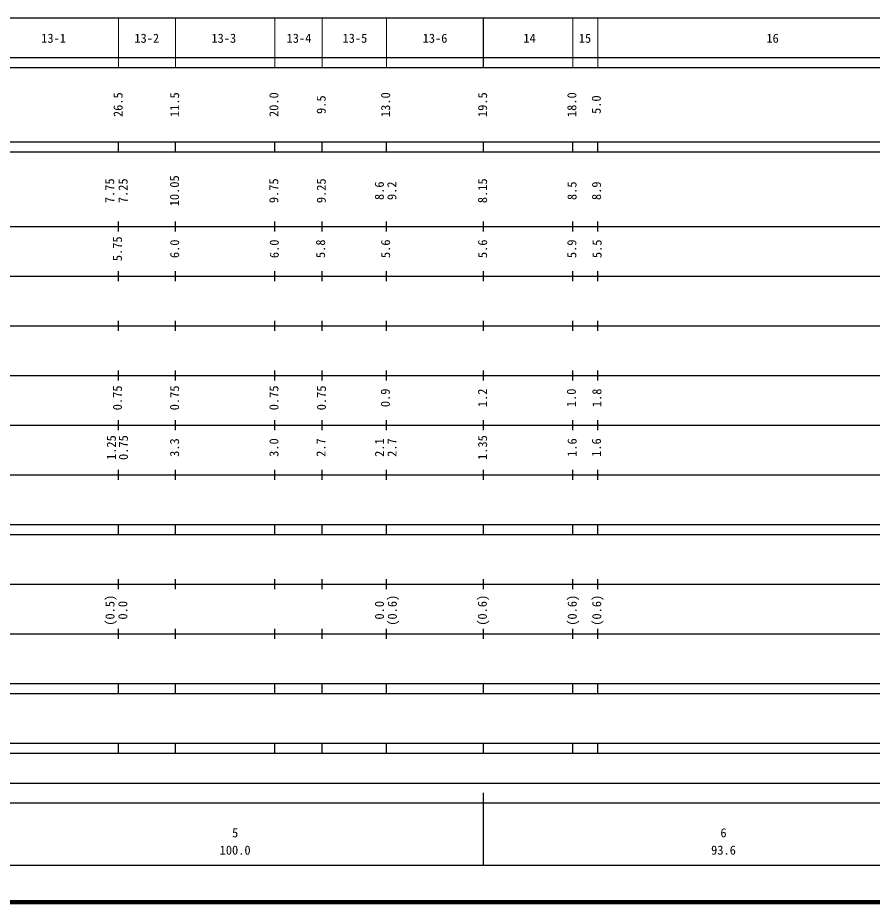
# Model space of a CAD drawing. Units: millimetres on the paper, enlarged 1000 times. Extents: x 40000 to 680000, y 20000 to 380000.
# Drawn here: x 274231 to 446257, y 20000 to 198000 of the extents above; entities that cross this region are included whole.
import ezdxf
from ezdxf.enums import TextEntityAlignment as Align

# ---------------------------------------------------------------- set-up
doc = ezdxf.new("R2010")
doc.units = ezdxf.units.MM
doc.header["$LTSCALE"] = 1000
doc.layers.add('M-TTL', color=2, linetype='Continuous', lineweight=140)
doc.layers.add('M-TTL-BAND', color=7, linetype='Continuous', lineweight=25)
doc.styles.add('ＭＳ ゴシック', font='')
doc.styles.get('ＭＳ ゴシック').set_extended_font_data('MS Gothic')

msp = doc.modelspace()

# ---------------------------------------------------------------- linework, layer by layer
at = {"layer": 'M-TTL'}
msp.add_line((40000, 20000), (680000, 20000), dxfattribs=at)
at = {"layer": 'M-TTL-BAND'}
for p, q in [((68000, 198000), (579000, 198000)), ((368000, 188000), (368000, 198000)), ((40000, 190000), (579000, 190000)), ((40000, 188000), (579000, 188000)), ((40000, 173000), (579000, 173000)), ((294500, 171000), (294500, 173000)), ((306000, 171000), (306000, 173000)), ((326000, 171000), (326000, 173000)), ((335500, 171000), (335500, 173000)), ((348500, 171000), (348500, 173000)), ((368000, 171000), (368000, 173000)), ((386000, 171000), (386000, 173000)), ((391000, 171000), (391000, 173000)), ((40000, 171000), (579000, 171000)), ((294500, 155000), (294500, 157000)), ((306000, 155000), (306000, 157000)), ((326000, 155000), (326000, 157000)), ((335500, 155000), (335500, 157000)), ((348500, 155000), (348500, 157000)), ((368000, 155000), (368000, 157000)), ((386000, 155000), (386000, 157000)), ((391000, 155000), (391000, 157000)), ((40000, 156000), (579000, 156000)), ((46000, 146000), (579000, 146000)), ((294500, 145000), (294500, 147000)), ((306000, 145000), (306000, 147000)), ((326000, 145000), (326000, 147000)), ((335500, 145000), (335500, 147000)), ((348500, 145000), (348500, 147000)), ((368000, 145000), (368000, 147000)), ((386000, 145000), (386000, 147000)), ((391000, 145000), (391000, 147000)), ((52000, 136000), (579000, 136000)), ((294500, 135000), (294500, 137000)), ((306000, 135000), (306000, 137000)), ((326000, 135000), (326000, 137000)), ((335500, 135000), (335500, 137000)), ((348500, 135000), (348500, 137000)), ((368000, 135000), (368000, 137000)), ((386000, 135000), (386000, 137000)), ((391000, 135000), (391000, 137000)), ((294500, 125000), (294500, 127000)), ((306000, 125000), (306000, 127000)), ((326000, 125000), (326000, 127000)), ((335500, 125000), (335500, 127000)), ((348500, 125000), (348500, 127000)), ((368000, 125000), (368000, 127000)), ((386000, 125000), (386000, 127000)), ((391000, 125000), (391000, 127000)), ((46000, 126000), (579000, 126000)), ((52000, 116000), (579000, 116000)), ((294500, 115000), (294500, 117000)), ((306000, 115000), (306000, 117000)), ((326000, 115000), (326000, 117000)), ((335500, 115000), (335500, 117000)), ((348500, 115000), (348500, 117000)), ((368000, 115000), (368000, 117000)), ((386000, 115000), (386000, 117000)), ((391000, 115000), (391000, 117000)), ((294500, 105000), (294500, 107000)), ((306000, 105000), (306000, 107000)), ((326000, 105000), (326000, 107000)), ((335500, 105000), (335500, 107000)), ((348500, 105000), (348500, 107000)), ((368000, 105000), (368000, 107000)), ((386000, 105000), (386000, 107000)), ((391000, 105000), (391000, 107000)), ((46000, 106000), (579000, 106000)), ((40000, 96000), (579000, 96000)), ((294500, 94000), (294500, 96000)), ((306000, 94000), (306000, 96000)), ((326000, 94000), (326000, 96000)), ((335500, 94000), (335500, 96000)), ((348500, 94000), (348500, 96000)), ((368000, 94000), (368000, 96000)), ((386000, 94000), (386000, 96000)), ((391000, 94000), (391000, 96000)), ((40000, 94000), (579000, 94000)), ((49000, 84000), (579000, 84000)), ((294500, 83000), (294500, 85000)), ((306000, 83000), (306000, 85000)), ((326000, 83000), (326000, 85000)), ((335500, 83000), (335500, 85000)), ((348500, 83000), (348500, 85000)), ((368000, 83000), (368000, 85000)), ((386000, 83000), (386000, 85000)), ((391000, 83000), (391000, 85000)), ((294500, 73000), (294500, 75000)), ((306000, 73000), (306000, 75000)), ((326000, 73000), (326000, 75000)), ((335500, 73000), (335500, 75000)), ((348500, 73000), (348500, 75000)), ((368000, 73000), (368000, 75000)), ((386000, 73000), (386000, 75000)), ((391000, 73000), (391000, 75000)), ((40000, 74000), (579000, 74000)), ((40000, 64000), (579000, 64000)), ((294500, 62000), (294500, 64000)), ((306000, 62000), (306000, 64000)), ((326000, 62000), (326000, 64000)), ((335500, 62000), (335500, 64000)), ((348500, 62000), (348500, 64000)), ((368000, 62000), (368000, 64000)), ((386000, 62000), (386000, 64000)), ((391000, 62000), (391000, 64000)), ((40000, 62000), (579000, 62000)), ((40000, 52000), (579000, 52000)), ((294500, 50000), (294500, 52000)), ((306000, 50000), (306000, 52000)), ((326000, 50000), (326000, 52000)), ((335500, 50000), (335500, 52000)), ((348500, 50000), (348500, 52000)), ((368000, 50000), (368000, 52000)), ((386000, 50000), (386000, 52000)), ((391000, 50000), (391000, 52000)), ((40000, 50000), (579000, 50000)), ((118101, 44000), (525000, 44000)), ((368000, 27500), (368000, 42000)), ((40000, 40000), (579000, 40000)), ((68000, 27500), (579000, 27500))]:
    msp.add_line(p, q, dxfattribs=at)
at = {"layer": 'M-TTL-BAND', "lineweight": 13}
for p, q in [((294500, 188000), (294500, 198000)), ((306000, 188000), (306000, 198000)), ((326000, 188000), (326000, 198000)), ((335500, 188000), (335500, 198000)), ((348500, 188000), (348500, 198000)), ((386000, 188000), (386000, 198000)), ((391000, 188000), (391000, 198000))]:
    msp.add_line(p, q, dxfattribs=at)

# ---------------------------------------------------------------- texts
at = {"layer": 'M-TTL-BAND', "style": 'ＭＳ ゴシック'}
for s, p in [('13-1', (281455, 192405)), ('13-2', (300208, 192405)), ('13-3', (315712, 192405)), ('13-4', (330847, 192405)), ('13-5', (342106, 192405)), ('13-6', (358241, 192405)), ('14', (377256, 192405)), ('15', (388416, 192405)), ('16', (426189, 192405)), ('5', (318000, 32523)), ('6', (416300, 32523)), ('100.0', (318000, 29033)), ('93.6', (416300, 29033))]:
    msp.add_text(s, height=1833, dxfattribs=at).set_placement(p, align=Align.BOTTOM_CENTER)
for s, p in [('26.5', (295901, 180500)), ('11.5', (307283, 180500)), ('20.0', (327258, 180500)), ('9.5', (336779, 180500)), ('13.0', (349742, 180500)), ('19.5', (369264, 180500)), ('18.0', (387236, 180500)), ('5.0', (392151, 180500)), ('10.05', (307249, 163174)), ('7.75', (294202, 163174)), ('7.25', (296897, 163174)), ('9.75', (327242, 163174)), ('9.25', (336797, 163174)), ('8.6', (348477, 163174)), ('9.2', (351007, 163174)), ('8.15', (369264, 163174)), ('8.5', (387267, 163174)), ('8.9', (392203, 163174)), ('5.75', (295775, 151500)), ('6.0', (307283, 151500)), ('6.0', (327331, 151500)), ('5.8', (336655, 151500)), ('5.6', (349746, 151500)), ('5.6', (369264, 151500)), ('5.9', (387229, 151500)), ('5.5', (392320, 151500)), ('0.75', (295764, 121500)), ('0.75', (307264, 121500)), ('0.75', (327264, 121500)), ('0.75', (336819, 121500)), ('0.9', (349685, 121500)), ('1.2', (369264, 121500)), ('1.0', (387140, 121500)), ('1.8', (392271, 121500)), ('1.25', (294542, 111500)), ('0.75', (296963, 111500)), ('3.3', (307264, 111500)), ('3.0', (327264, 111500)), ('2.7', (336740, 111500)), ('2.1', (348510, 111500)), ('2.7', (351031, 111500)), ('1.35', (369264, 111500)), ('1.6', (387290, 111500)), ('1.6', (392185, 111500)), ('(0.5)', (294263, 78764)), ('0.0', (296846, 78764)), ('0.0', (348501, 78764)), ('(0.6)', (351091, 78764)), ('(0.6)', (369217, 78764)), ('(0.6)', (387304, 78764)), ('(0.6)', (392244, 78764))]:
    msp.add_text(s, height=1833, rotation=90, dxfattribs=at).set_placement(p, align=Align.BOTTOM_CENTER)

doc.saveas('drawing.dxf')
